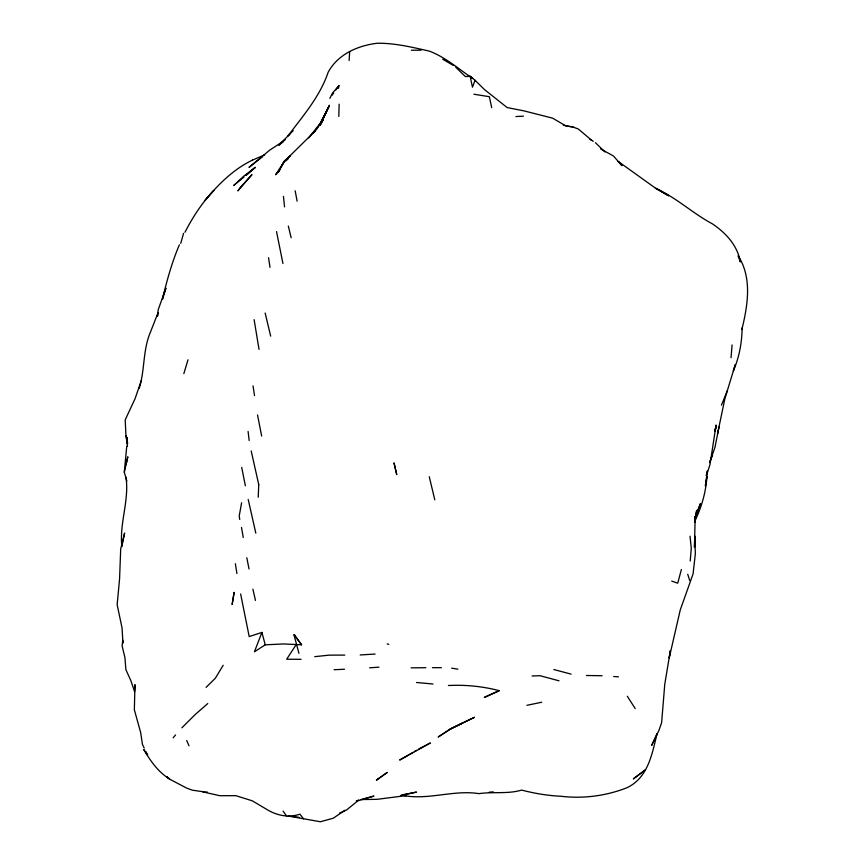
<?xml version="1.0" encoding="UTF-8"?>
<svg xmlns="http://www.w3.org/2000/svg" width="865" height="865" viewBox="0 0 865 865"><rect width="100%" height="100%" fill="white"/><g stroke="black" fill="none" stroke-linecap="round" stroke-linejoin="round"><path stroke-width="1.3" d="M338.821 116.451L339.145 104.157M258.224 497.234L258.754 484.616M695.028 518.957L695.168 516.459L694.465 547.188L694.779 536.062L695.341 553.773L693.07 573.884L680.247 609.966L669.218 657.897L670.353 650.621L664.763 684.302L661.617 722.718L658.87 730.536L651.68 745.381L657.054 733.736C652.037 754.075 648.112 777.992 626.638 787.874C605.673 796.005 583.129 798.892 560.844 796.254C547.577 795.627 534.505 793.421 521.649 790.091C507.723 794.232 493.201 791.551 478.994 793.638C453.865 789.702 429.181 800.038 404.117 795.681M126.852 481.037L124.3 472.204L126.723 446.481M742.116 327.824C741.954 342.54 739.272 357.234 733.39 370.771L735.25 364.673L724.946 398.495L717.582 433.549L719.215 426.661M731.044 357.742L732.082 344.94M690.216 561.028L691.286 548.215L690.01 536.181M125.966 477.199C129.447 500.424 119.273 523.044 121.857 546.507L124.625 533.035L120.7 548.907L119.565 578.988L117.153 604.711L122.062 627.99L122.776 640.219L122.127 645.982L124.906 657.519L125.879 669.651L130.788 680.485L134.605 691.676L134.962 684.648L134.356 709.765L140.671 732.59L142.455 744.451L144.185 748.03M157.398 315.963L158.241 309.627L165.929 288.132L162.544 299.149M338.539 88.284L338.929 85.635L332.495 93.117L329.857 98.35M694.963 522.179L696.693 510.393L695.211 517.475L700.434 503.592L695.082 517.832M157.549 316.331L158.1 312.643L149.256 335.133C142.952 352.25 144.671 370.89 139.233 388.288M705.429 485.47L707.44 470.798L706.251 475.436M241.616 502.749L239.216 516.005L239.724 519.508M705.375 486.011L706.954 476.518C705.905 492.001 701.677 507.095 694.855 521.011M718.253 430.727L714.944 447.443L709.538 462.678M741.867 329.565C747.738 305.421 752.399 277.925 738.137 255.748L740.321 261.9C737.553 245.476 725.713 232.782 712.371 223.84C692.627 213.298 676.225 197.544 655.692 188.321L668.634 195.804L655.065 187.856L618.151 161.398L621.946 165.691L613.512 156.024L600.58 148.888M162.447 299.149C166.848 280.703 171.919 262.3 179.369 244.827M124.3 472.204L127.825 456.796L125.976 464.743M183.575 233.366L180.72 243.357M681.382 569.516L677.706 583.194L671.727 581.085M715.085 430.143L716.144 426.326L715.02 431.148L716.079 425.007L710.024 464.386L706.435 475.772M183.834 373.637L187.986 359.797M141.244 380.719L135.091 398.635L125.198 419.871L125.955 435.625L127.447 446.221M289.764 134.205L287.948 135.967C302.966 115.921 320.007 96.469 328.116 72.357C337.696 54.344 357.775 45.553 377.302 43.25C394.959 43.012 412.389 47.294 429.462 51.154C445.54 57.295 458.58 68.919 472.668 78.423L470.149 76.315L475.069 80.283L472.463 87.214L470.149 76.315L465.435 76.585L455.823 67.319M240.643 593.995L249.196 636.564L261.911 632.423L254.44 651.778L265.241 644.825L283.298 643.949L301.571 644.793L293.981 634.856L298.933 653.291M709.678 462.321L712.533 455.141M721.432 405.209L727.27 390.818M349.676 51.824L349.114 60.539M320.147 125.111L329.457 105.249L321.196 121.792L328.743 106.828L322.331 120.278L316.622 129.317M320.061 125.274L325.586 113.423L320.483 122.981L308.719 137.859M184.948 232.307C192.7 217.212 202.021 202.724 213.828 190.451L204.735 200.594M223.181 665.271L215.374 678.203L206.086 687.372M320.785 124.268L323.24 119.759L313.141 133.405M296.165 644.63L286.672 659.227L301.063 659.325M332.128 95.172L333.641 93.052M335.912 89.874L338.929 85.635M314.146 132.399L315.757 130.442L283.774 161.906L278.368 172.038L284.726 160.825L290.348 155.603L283.774 161.906L284.726 160.825L275.643 174.752L279.017 170.859M173.151 737.813L175.508 734.98M206.389 198.755C219.299 183.445 234.026 168.978 252.277 160.209L252.45 160.133M280.26 169.335L277.557 172.351L279.395 170.513M181.888 727.822L195.014 714.695L207.762 703.559M293.203 130.691L278.735 145.255L284.823 139.935M255.24 167.41L245.963 175.4L255.24 167.41L243.671 176.244L233.755 185.467L243.93 177.076M285.234 139.438L279.557 144.26L282.855 142.217M285.98 160.706L288.056 158.987M645.387 769.774L633.321 778.911L644.933 770.25M262.614 156.619L249.012 167.378L269.761 150.099L281.579 142.357M345.005 810.256L333.23 818.225L320.396 821.75L288.705 816.127M449.995 729.238L438.177 737.012L451.552 728.352L474.496 717.29L449.995 729.238L462.234 723.205L460.007 724.319M412.129 752.896L399.662 760.043L430.402 742.949L418.66 749.025M414.303 751.609L416.476 750.312M339.48 813.165L346.616 809.954L358.737 800.093L356.283 800.968M499.235 690.681L484.422 697.374L499.235 690.681C482.681 686.313 465.5 684.658 448.416 685.513M252.277 160.209L264.668 154.846M356.607 801.163L373.929 796.07L361.094 799.563L377.194 799.314L406.128 795.605M526.926 705.321L541.739 702.218M202.669 791.832L219.753 795.713L235.896 795.67L252.364 800.86L268.572 810.483C278.173 815.879 289.353 817.739 299.96 814.181L303.55 818.852M314.763 656.654L329.273 655.14L344.757 655.097M489.276 792.189L493.299 791.886M369.625 667.812L378.924 667.164M375.107 654.048L360.197 654.956M515.94 116.548L523.433 116.169M334.095 669.737L344.519 669.251M532.083 675.987L539.998 675.706L559.017 680.809M586.438 675.5L602.116 675.727M411.113 667.845L425.883 667.704M411.405 50.246L421.104 50.192M432.424 667.661L441.399 667.693M293.981 634.856L294.706 634.986M204.854 791.983L207.362 792.091M613.674 676.506L618.421 676.852M416.498 682.496L433.019 683.999M203.599 791.799L192.333 790.178L186.699 788.123L169.854 779.279L166.783 776.813L169.854 779.279M292.392 816.376L299.052 817.349M451.66 668.18L457.92 669.153M473.955 94.231L489.352 96.707L491.688 107.649M563.364 125.263L573.776 127.242M387.196 643.96L388.774 644.349M553.838 669.532L571.095 674.127M589.865 139.308L593.282 141.287M442.696 59.22L453.433 65.491M168.967 778.576C157.927 771.764 150.218 760.562 143.785 749.566L147.645 755.188L145.915 751.609M591.855 140.444L578.317 128.993L572.111 126.744L566.218 126.106L552.627 118.17L523.898 110.85L507.171 107.574L484.508 89.603L475.069 80.283M595.412 142.682L604.992 151.959M294.565 634.986L301.571 644.793M283.071 811.111L286.823 816.409M635.224 708.608L627.309 696.249M186.721 740.505L188.981 745.771M687.74 574.306L689.74 580.545M261.911 632.423L265.241 644.825M429.256 476.68L434.792 499.819M125.955 435.625L126.593 438.187M270.669 336.139L265.144 313.022M288.315 226.068L291.17 237.767M282.952 263.544L276.519 231.582M394.04 463.078L396.754 474.636L394.051 463.078M258.743 484.584L251.207 451.011M252.894 589.162L255.467 600.44M248.201 499.429L255.813 533.132M261.663 436.057L257.521 414.973M122.776 640.219L123.317 642.803M241.703 467.381L245.357 485.795M249.012 568.954L246.817 557.741M295.16 190.808L297.127 201.188M254.115 319.639L259.024 349.341M241.497 527.412L243.249 537.489M235.367 563.731L236.913 573.506M253.023 385.866L254.526 395.575M284.553 206.876L283.45 196.431M268.539 257.683L270.01 267.339M248.093 431.44L249.174 440.534M127.642 443.777L126.917 437.376L127.112 443.399M234.112 592.449L232.166 604.365L234.112 592.449M240.416 187.402L237.875 190.884L251.985 174.589L240.416 187.402M377.464 779.3L376.383 780.273L387.271 772.413L377.464 779.3M403.382 794.589L400.495 795.627L416.487 792.091L403.382 794.589"/></g></svg>
